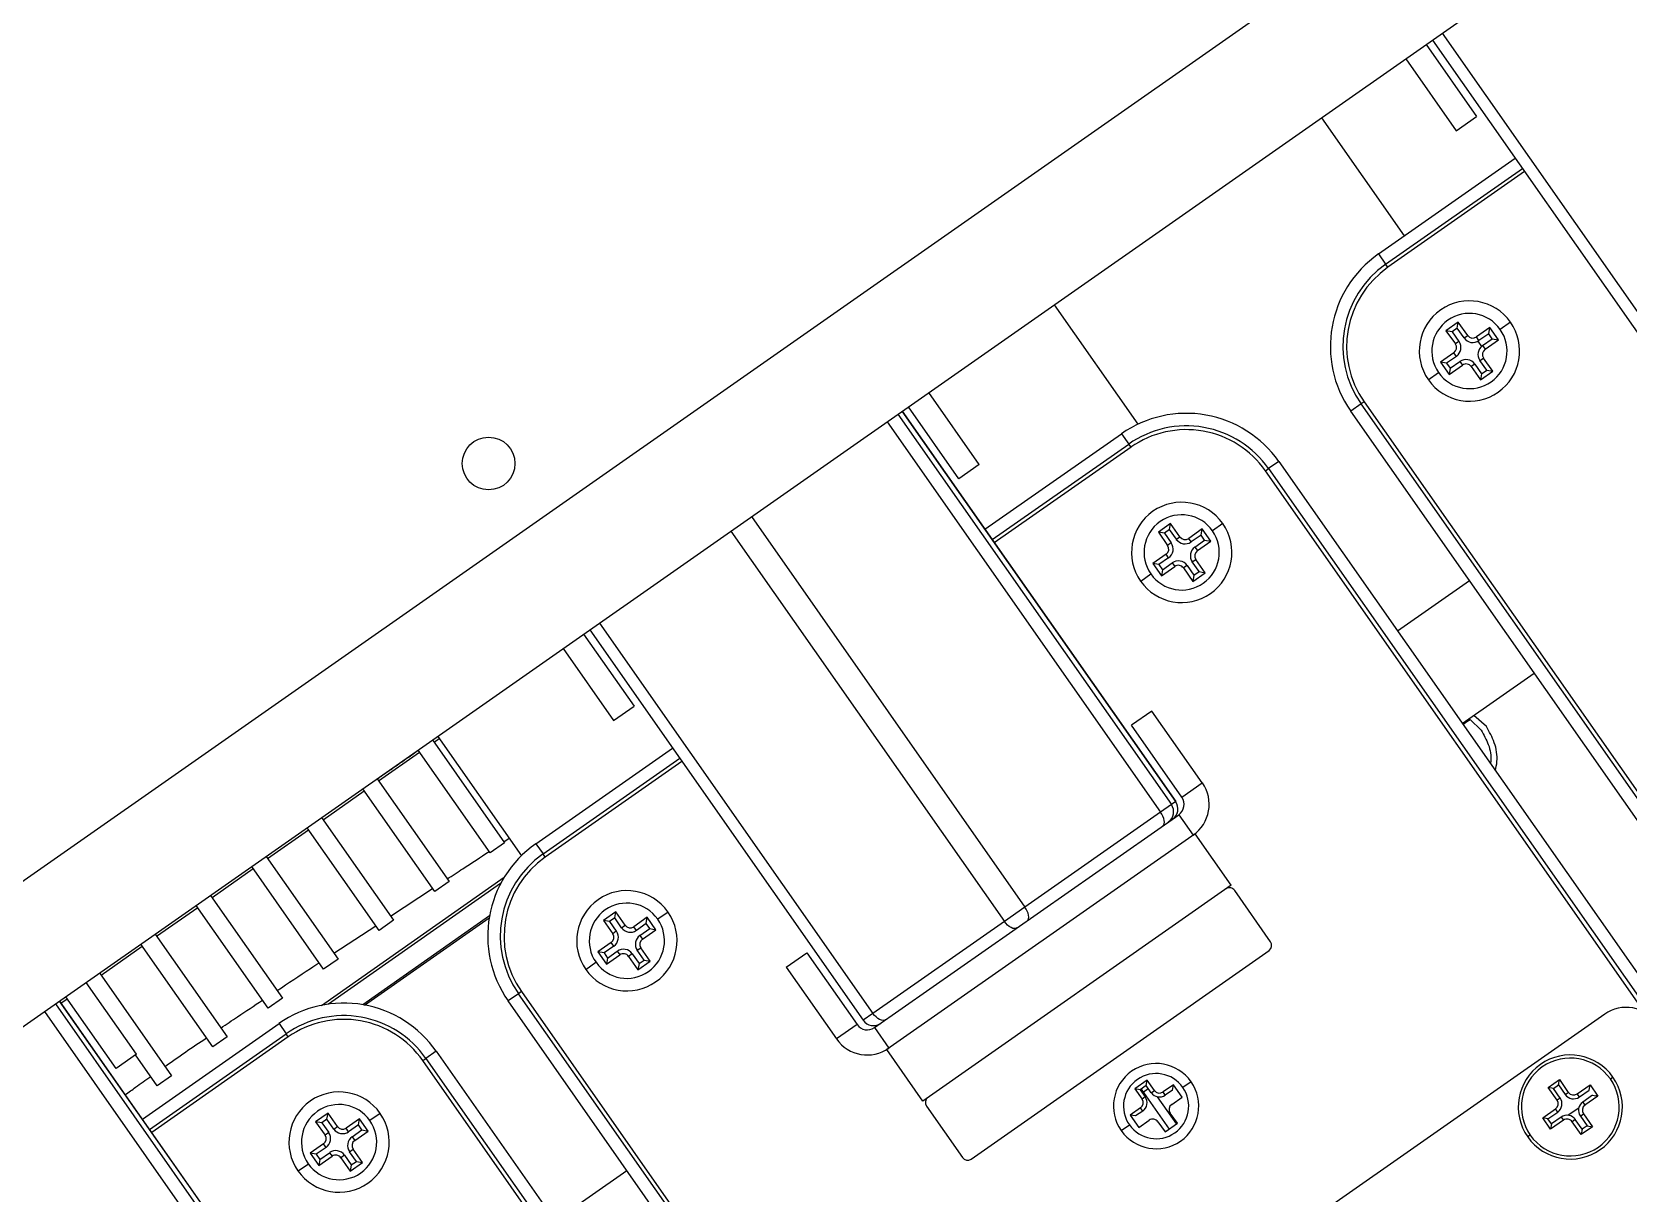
# Model space of a CAD drawing. Header units: millimetres. Extents: x 152904052 to 153933663, y 538271515 to 539240469.
# Drawn here: x 153452132 to 153452259.3, y 538569432.6 to 538569525.2 of the extents above; entities that cross this region are included whole.
import ezdxf

# ---------------------------------------------------------------- set-up
doc = ezdxf.new("R2010")
doc.units = ezdxf.units.MM
doc.layers.add('POWR', color=5, linetype='Continuous')

msp = doc.modelspace()

# ---------------------------------------------------------------- linework, layer by layer
at = {"layer": 'POWR', "color": 7}
for p, q in [((153452337.74, 538569602.02), (153452026.02, 538569383.75)), ((153452042.77, 538569383.88), (153452263.94, 538569538.75)), ((153452243.67, 538569524.55), (153452265.46, 538569493.42)), ((153452244.45, 538569525.1), (153452266.24, 538569493.97)), ((153452243.18, 538569524.21), (153452247.19, 538569518.47)), ((153452241.54, 538569523.06), (153452245.55, 538569517.33)), ((153452234.82, 538569518.36), (153452241.42, 538569508.94)), ((153452245.55, 538569517.33), (153452247.19, 538569518.47)), ((153452239.37, 538569507.5), (153452250.26, 538569515.13)), ((153452239.94, 538569506.68), (153452250.84, 538569514.31)), ((153452251.01, 538569514.07), (153452240.11, 538569506.44)), ((153452239.37, 538569507.5), (153452239.94, 538569506.68)), ((153452240.11, 538569506.44), (153452239.94, 538569506.68)), ((153452213.52, 538569503.44), (153452220.19, 538569493.92)), ((153452245.73, 538569502.07), (153452244.75, 538569501.38)), ((153452245.65, 538569501.58), (153452245.24, 538569501.3)), ((153452245.65, 538569501.58), (153452245.73, 538569502.07)), ((153452246.19, 538569500.81), (153452245.65, 538569501.58)), ((153452246.48, 538569501.01), (153452245.73, 538569502.07)), ((153452248.24, 538569501.63), (153452247.18, 538569500.88)), ((153452248.16, 538569501.14), (153452248.24, 538569501.63)), ((153452248.93, 538569500.65), (153452248.24, 538569501.63)), ((153452249.9, 538569502.06), (153452249.08, 538569501.48)), ((153452244.75, 538569501.38), (153452245.5, 538569500.32)), ((153452245.24, 538569501.3), (153452244.75, 538569501.38)), ((153452245.24, 538569501.3), (153452245.78, 538569500.52)), ((153452245.78, 538569500.52), (153452245.5, 538569500.32)), ((153452246.19, 538569500.81), (153452246.48, 538569501.01)), ((153452247.38, 538569500.6), (153452247.18, 538569500.88)), ((153452247.29, 538569500.54), (153452247.58, 538569500.13)), ((153452248.16, 538569501.14), (153452247.38, 538569500.6)), ((153452247.66, 538569500.19), (153452248.44, 538569500.73)), ((153452247.66, 538569500.19), (153452247.86, 538569499.9)), ((153452247.86, 538569499.9), (153452248.93, 538569500.65)), ((153452248.44, 538569500.73), (153452248.16, 538569501.14)), ((153452248.44, 538569500.73), (153452248.93, 538569500.65)), ((153452245.37, 538569499.62), (153452244.31, 538569498.88)), ((153452245.58, 538569499.33), (153452244.8, 538569498.79)), ((153452245.08, 538569498.38), (153452245.86, 538569498.93)), ((153452245.58, 538569499.33), (153452245.37, 538569499.62)), ((153452245.86, 538569498.93), (153452246.06, 538569498.64)), ((153452247.45, 538569499), (153452247.74, 538569499.2)), ((153452248, 538569498.23), (153452247.45, 538569499)), ((153452248.49, 538569498.14), (153452247.74, 538569499.2)), ((153452243.34, 538569497.47), (153452244.16, 538569498.04)), ((153452244.31, 538569498.88), (153452245, 538569497.89)), ((153452244.8, 538569498.79), (153452244.31, 538569498.88)), ((153452244.8, 538569498.79), (153452245.08, 538569498.38)), ((153452245, 538569497.89), (153452246.06, 538569498.64)), ((153452245.08, 538569498.38), (153452245, 538569497.89)), ((153452247.05, 538569498.72), (153452246.76, 538569498.52)), ((153452246.76, 538569498.52), (153452247.5, 538569497.45)), ((153452247.05, 538569498.72), (153452247.59, 538569497.94)), ((153452247.5, 538569497.45), (153452248.49, 538569498.14)), ((153452247.59, 538569497.94), (153452247.5, 538569497.45)), ((153452247.59, 538569497.94), (153452248, 538569498.23)), ((153452248, 538569498.23), (153452248.49, 538569498.14)), ((153452207.54, 538569490.71), (153452203.53, 538569496.45)), ((153452205.91, 538569489.56), (153452201.89, 538569495.3)), ((153452237.98, 538569495.54), (153452237.16, 538569494.97)), ((153452238.22, 538569495.71), (153452237.98, 538569495.54)), ((153452268.95, 538569451.31), (153452237.98, 538569495.54)), ((153452238.22, 538569495.71), (153452268.45, 538569452.55)), ((153452200.2, 538569494.12), (153452222, 538569462.99)), ((153452201.06, 538569494.72), (153452222.86, 538569463.59)), ((153452223.2, 538569463.83), (153452201.4, 538569494.96)), ((153452201.4, 538569494.96), (153452223.2, 538569463.83)), ((153452269.85, 538569448.28), (153452237.16, 538569494.97)), ((153452208, 538569485.54), (153452218.89, 538569493.16)), ((153452218.89, 538569493.16), (153452219.46, 538569492.34)), ((153452208.57, 538569484.72), (153452219.46, 538569492.34)), ((153452219.64, 538569492.1), (153452208.74, 538569484.47)), ((153452219.64, 538569492.1), (153452219.46, 538569492.34)), ((153452207.54, 538569490.71), (153452205.91, 538569489.56)), ((153452230.36, 538569490.21), (153452230.6, 538569490.38)), ((153452260.58, 538569447.04), (153452230.36, 538569490.21)), ((153452231.42, 538569490.95), (153452230.6, 538569490.38)), ((153452230.6, 538569490.38), (153452261.58, 538569446.15)), ((153452231.42, 538569490.95), (153452264.12, 538569444.26)), ((153452189.39, 538569486.55), (153452211.18, 538569455.42)), ((153452187.75, 538569485.4), (153452209.55, 538569454.27)), ((153452222.8, 538569486.01), (153452221.82, 538569485.32)), ((153452221.82, 538569485.32), (153452222.56, 538569484.26)), ((153452222.3, 538569485.24), (153452221.82, 538569485.32)), ((153452222.71, 538569485.52), (153452222.3, 538569485.24)), ((153452222.3, 538569485.24), (153452222.85, 538569484.46)), ((153452222.71, 538569485.52), (153452222.8, 538569486.01)), ((153452223.26, 538569484.75), (153452222.71, 538569485.52)), ((153452223.54, 538569484.95), (153452222.8, 538569486.01)), ((153452223.26, 538569484.75), (153452223.54, 538569484.95)), ((153452225.31, 538569485.57), (153452224.24, 538569484.82)), ((153452225.22, 538569485.08), (153452224.44, 538569484.54)), ((153452225.22, 538569485.08), (153452225.31, 538569485.57)), ((153452225.5, 538569484.67), (153452225.22, 538569485.08)), ((153452225.99, 538569484.59), (153452225.31, 538569485.57)), ((153452226.96, 538569486), (153452226.14, 538569485.42)), ((153452222.85, 538569484.46), (153452222.56, 538569484.26)), ((153452224.44, 538569484.54), (153452224.24, 538569484.82)), ((153452224.73, 538569484.13), (153452225.5, 538569484.67)), ((153452224.73, 538569484.13), (153452224.93, 538569483.84)), ((153452224.93, 538569483.84), (153452225.99, 538569484.59)), ((153452225.5, 538569484.67), (153452225.99, 538569484.59)), ((153452222.44, 538569483.56), (153452221.37, 538569482.82)), ((153452221.37, 538569482.82), (153452222.06, 538569481.83)), ((153452221.86, 538569482.73), (153452221.37, 538569482.82)), ((153452222.64, 538569483.27), (153452221.86, 538569482.73)), ((153452221.86, 538569482.73), (153452222.15, 538569482.32)), ((153452222.06, 538569481.83), (153452223.13, 538569482.58)), ((153452222.15, 538569482.32), (153452222.92, 538569482.87)), ((153452222.64, 538569483.27), (153452222.44, 538569483.56)), ((153452222.92, 538569482.87), (153452223.13, 538569482.58)), ((153452224.11, 538569482.66), (153452223.82, 538569482.46)), ((153452223.82, 538569482.46), (153452224.57, 538569481.39)), ((153452224.11, 538569482.66), (153452224.65, 538569481.88)), ((153452224.52, 538569482.94), (153452224.81, 538569483.14)), ((153452225.06, 538569482.17), (153452224.52, 538569482.94)), ((153452225.55, 538569482.08), (153452224.81, 538569483.14)), ((153452220.41, 538569481.41), (153452221.23, 538569481.98)), ((153452222.15, 538569482.32), (153452222.06, 538569481.83)), ((153452224.57, 538569481.39), (153452225.55, 538569482.08)), ((153452224.65, 538569481.88), (153452224.57, 538569481.39)), ((153452224.65, 538569481.88), (153452225.06, 538569482.17)), ((153452225.06, 538569482.17), (153452225.55, 538569482.08)), ((153452240.89, 538569477.44), (153452246.62, 538569481.45)), ((153452176.5, 538569477.52), (153452198.29, 538569446.39)), ((153452177.28, 538569478.06), (153452199.07, 538569446.94)), ((153452174.37, 538569476.03), (153452178.38, 538569470.29)), ((153452176, 538569477.17), (153452180.02, 538569471.44)), ((153452246.05, 538569470.06), (153452251.78, 538569474.08)), ((153452178.38, 538569470.29), (153452180.02, 538569471.44)), ((153452221.31, 538569471.05), (153452219.67, 538569469.91)), ((153452225.32, 538569465.32), (153452221.31, 538569471.05)), ((153452223.69, 538569464.17), (153452219.67, 538569469.91)), ((153452246.68, 538569470.38), (153452247.56, 538569469.52)), ((153452247.97, 538569469.81), (153452246.96, 538569470.7)), ((153452163.96, 538569468.74), (153452169.7, 538569460.55)), ((153452164.08, 538569468.58), (153452164.49, 538569468.87)), ((153452164.37, 538569469.03), (153452171.04, 538569459.51)), ((153452159.65, 538569465.48), (153452162.93, 538569467.78)), ((153452168.55, 538569459.75), (153452162.82, 538569467.94)), ((153452172.2, 538569460.47), (153452183.09, 538569468.1)), ((153452172.77, 538569459.65), (153452183.66, 538569467.28)), ((153452183.84, 538569467.03), (153452172.94, 538569459.4)), ((153452155.23, 538569462.38), (153452158.51, 538569464.68)), ((153452164.13, 538569456.65), (153452158.39, 538569464.84)), ((153452159.54, 538569465.65), (153452165.28, 538569457.45)), ((153452223.69, 538569464.17), (153452225.32, 538569465.32)), ((153452222.86, 538569463.59), (153452222, 538569462.99)), ((153452223.2, 538569463.83), (153452222.86, 538569463.59)), ((153452223.2, 538569463.83), (153452223.2, 538569463.83)), ((153452155.12, 538569462.55), (153452160.85, 538569454.36)), ((153452199.19, 538569445.8), (153452223.44, 538569462.78)), ((153452222, 538569462.99), (153452211.18, 538569455.42)), ((153452223.44, 538569462.78), (153452224.59, 538569461.14)), ((153452150.81, 538569459.29), (153452154.08, 538569461.58)), ((153452159.71, 538569453.55), (153452153.97, 538569461.74)), ((153452169.65, 538569460.62), (153452170.07, 538569460.9)), ((153452224.75, 538569461.25), (153452200.18, 538569444.05)), ((153452227.62, 538569457.16), (153452224.75, 538569461.25)), ((153452169.7, 538569460.55), (153452168.55, 538569459.75)), ((153452172.2, 538569460.47), (153452172.77, 538569459.65)), ((153452172.94, 538569459.4), (153452172.77, 538569459.65)), ((153452146.38, 538569456.19), (153452149.66, 538569458.48)), ((153452155.28, 538569450.46), (153452149.55, 538569458.65)), ((153452150.69, 538569459.45), (153452156.43, 538569451.26)), ((153452155.1, 538569447.58), (153452169.68, 538569457.79)), ((153452169.39, 538569457.29), (153452155.67, 538569447.68)), ((153452165.28, 538569457.45), (153452164.13, 538569456.65)), ((153452227.62, 538569457.16), (153452203.04, 538569439.95)), ((153452146.27, 538569456.35), (153452152.01, 538569448.16)), ((153452160.61, 538569454.7), (153452163.96, 538569456.89)), ((153452230.77, 538569452.65), (153452227.91, 538569456.75)), ((153452141.96, 538569453.09), (153452145.24, 538569455.39)), ((153452150.86, 538569447.36), (153452145.12, 538569455.55)), ((153452168.51, 538569454.71), (153452158.39, 538569447.63)), ((153452158.53, 538569447.6), (153452168.48, 538569454.57)), ((153452178.56, 538569455.04), (153452177.58, 538569454.35)), ((153452178.48, 538569454.55), (153452178.07, 538569454.26)), ((153452178.48, 538569454.55), (153452178.56, 538569455.04)), ((153452179.02, 538569453.77), (153452178.48, 538569454.55)), ((153452179.31, 538569453.97), (153452178.56, 538569455.04)), ((153452181.07, 538569454.6), (153452180.01, 538569453.85)), ((153452180.98, 538569454.11), (153452181.07, 538569454.6)), ((153452181.76, 538569453.61), (153452181.07, 538569454.6)), ((153452182.73, 538569455.02), (153452181.91, 538569454.45)), ((153452211.18, 538569455.42), (153452209.55, 538569454.27)), ((153452141.85, 538569453.26), (153452147.58, 538569445.06)), ((153452156.09, 538569451.74), (153452159.44, 538569453.93)), ((153452160.85, 538569454.36), (153452159.71, 538569453.55)), ((153452177.58, 538569454.35), (153452178.33, 538569453.29)), ((153452178.07, 538569454.26), (153452177.58, 538569454.35)), ((153452178.07, 538569454.26), (153452178.61, 538569453.49)), ((153452178.61, 538569453.49), (153452178.33, 538569453.29)), ((153452179.02, 538569453.77), (153452179.31, 538569453.97)), ((153452180.21, 538569453.56), (153452180.01, 538569453.85)), ((153452180.98, 538569454.11), (153452180.21, 538569453.56)), ((153452180.49, 538569453.16), (153452181.27, 538569453.7)), ((153452180.49, 538569453.16), (153452180.69, 538569452.87)), ((153452180.69, 538569452.87), (153452181.76, 538569453.61)), ((153452181.27, 538569453.7), (153452180.98, 538569454.11)), ((153452181.27, 538569453.7), (153452181.76, 538569453.61)), ((153452209.55, 538569454.27), (153452199.07, 538569446.94)), ((153452137.54, 538569449.99), (153452140.81, 538569452.29)), ((153452146.44, 538569444.26), (153452140.7, 538569452.45)), ((153452178.2, 538569452.59), (153452177.14, 538569451.84)), ((153452177.14, 538569451.84), (153452177.83, 538569450.86)), ((153452177.63, 538569451.76), (153452177.14, 538569451.84)), ((153452178.41, 538569452.3), (153452177.63, 538569451.76)), ((153452177.91, 538569451.35), (153452178.69, 538569451.89)), ((153452178.41, 538569452.3), (153452178.2, 538569452.59)), ((153452178.69, 538569451.89), (153452178.89, 538569451.61)), ((153452180.28, 538569451.97), (153452180.57, 538569452.17)), ((153452180.83, 538569451.19), (153452180.28, 538569451.97)), ((153452181.32, 538569451.11), (153452180.57, 538569452.17)), ((153452206.9, 538569435.32), (153452230.65, 538569451.96)), ((153452156.43, 538569451.26), (153452155.28, 538569450.46)), ((153452176.17, 538569450.43), (153452176.99, 538569451.01)), ((153452177.63, 538569451.76), (153452177.91, 538569451.35)), ((153452177.83, 538569450.86), (153452178.89, 538569451.61)), ((153452177.91, 538569451.35), (153452177.83, 538569450.86)), ((153452179.88, 538569451.68), (153452179.59, 538569451.48)), ((153452179.59, 538569451.48), (153452180.33, 538569450.42)), ((153452179.88, 538569451.68), (153452180.42, 538569450.91)), ((153452180.33, 538569450.42), (153452181.32, 538569451.11)), ((153452180.42, 538569450.91), (153452180.33, 538569450.42)), ((153452180.42, 538569450.91), (153452180.83, 538569451.19)), ((153452180.83, 538569451.19), (153452181.32, 538569451.11)), ((153452192.15, 538569450.63), (153452193.79, 538569451.78)), ((153452192.15, 538569450.63), (153452196.16, 538569444.9)), ((153452193.79, 538569451.78), (153452197.8, 538569446.05)), ((153452140.37, 538569443.68), (153452136.36, 538569449.41)), ((153452137.42, 538569450.16), (153452143.16, 538569441.97)), ((153452134.34, 538569447.76), (153452134.83, 538569448.1)), ((153452138.73, 538569442.53), (153452134.72, 538569448.27)), ((153452152.01, 538569448.16), (153452150.86, 538569447.36)), ((153452170.81, 538569448.51), (153452169.99, 538569447.93)), ((153452171.05, 538569448.68), (153452170.81, 538569448.51)), ((153452201.78, 538569404.27), (153452170.81, 538569448.51)), ((153452171.05, 538569448.68), (153452201.28, 538569405.52)), ((153452133.03, 538569447.08), (153452154.83, 538569415.96)), ((153452133.89, 538569447.69), (153452155.69, 538569416.56)), ((153452156.03, 538569416.79), (153452134.23, 538569447.92)), ((153452134.23, 538569447.92), (153452156.02, 538569416.79)), ((153452202.68, 538569401.24), (153452169.99, 538569447.93)), ((153452199.07, 538569446.94), (153452198.29, 538569446.39)), ((153452257.4, 538569446.88), (153452202.52, 538569408.45)), ((153452140.83, 538569438.5), (153452151.72, 538569446.13)), ((153452151.72, 538569446.13), (153452152.29, 538569445.31)), ((153452197.8, 538569446.05), (153452196.16, 538569444.9)), ((153452199.19, 538569445.8), (153452200.34, 538569444.16)), ((153452141.4, 538569437.68), (153452152.29, 538569445.31)), ((153452152.46, 538569445.06), (153452141.57, 538569437.44)), ((153452147.58, 538569445.06), (153452146.44, 538569444.26)), ((153452152.46, 538569445.06), (153452152.29, 538569445.31)), ((153452140.37, 538569443.68), (153452138.73, 538569442.53)), ((153452142.01, 538569441.16), (153452140.29, 538569443.62)), ((153452163.19, 538569443.17), (153452163.43, 538569443.35)), ((153452193.41, 538569400.01), (153452163.19, 538569443.17)), ((153452164.25, 538569443.92), (153452163.43, 538569443.35)), ((153452163.43, 538569443.35), (153452194.41, 538569399.11)), ((153452164.25, 538569443.92), (153452196.95, 538569397.23)), ((153452203.04, 538569439.95), (153452200.18, 538569444.05)), ((153452143.16, 538569441.97), (153452142.01, 538569441.16)), ((153452252.89, 538569441.04), (153452253.79, 538569441.67)), ((153452253.71, 538569441.24), (153452253.79, 538569441.67)), ((153452253.79, 538569441.67), (153452254.5, 538569440.64)), ((153452257.85, 538569441.7), (153452258.06, 538569441.85)), ((153452220.93, 538569441.61), (153452219.95, 538569440.92)), ((153452219.95, 538569440.92), (153452220.52, 538569440.1)), ((153452220.37, 538569440.85), (153452219.95, 538569440.92)), ((153452220.85, 538569441.18), (153452220.37, 538569440.85)), ((153452220.37, 538569440.85), (153452220.77, 538569440.28)), ((153452220.45, 538569440.9), (153452222.68, 538569437.71)), ((153452220.62, 538569440.66), (153452221.02, 538569440.94)), ((153452220.85, 538569441.18), (153452220.93, 538569441.61)), ((153452221.25, 538569440.61), (153452220.85, 538569441.18)), ((153452221.5, 538569440.79), (153452220.93, 538569441.61)), ((153452221.25, 538569440.61), (153452221.5, 538569440.79)), ((153452223.02, 538569441.24), (153452222.2, 538569440.67)), ((153452222.37, 538569440.42), (153452222.2, 538569440.67)), ((153452222.94, 538569440.81), (153452222.37, 538569440.42)), ((153452222.94, 538569440.81), (153452223.02, 538569441.24)), ((153452223.71, 538569440.26), (153452223.02, 538569441.24)), ((153452224.43, 538569441.49), (153452223.77, 538569441.04)), ((153452253.6, 538569440.01), (153452252.89, 538569441.04)), ((153452253.31, 538569440.96), (153452252.89, 538569441.04)), ((153452253.31, 538569440.96), (153452253.71, 538569441.24)), ((153452253.86, 538569440.19), (153452253.31, 538569440.96)), ((153452253.71, 538569441.24), (153452254.25, 538569440.47)), ((153452254.25, 538569440.47), (153452254.5, 538569440.64)), ((153452255.2, 538569440.52), (153452256.23, 538569441.24)), ((153452255.38, 538569440.27), (153452255.2, 538569440.52)), ((153452255.38, 538569440.27), (153452256.15, 538569440.81)), ((153452256.43, 538569440.41), (153452255.66, 538569439.87)), ((153452256.15, 538569440.81), (153452256.23, 538569441.24)), ((153452256.23, 538569441.24), (153452256.86, 538569440.34)), ((153452256.43, 538569440.41), (153452256.86, 538569440.34)), ((153452256.8, 538569440.42), (153452256.72, 538569440.36)), ((153452203.33, 538569439.54), (153452206.2, 538569435.45)), ((153452220.4, 538569439.41), (153452219.58, 538569438.83)), ((153452220.57, 538569439.15), (153452220, 538569438.76)), ((153452220.57, 538569439.15), (153452220.4, 538569439.41)), ((153452220.77, 538569440.28), (153452220.52, 538569440.1)), ((153452221.73, 538569440.29), (153452223.26, 538569438.11)), ((153452222.89, 538569439.68), (153452223.71, 538569440.26)), ((153452252.46, 538569438.6), (153452253.48, 538569439.32)), ((153452253.66, 538569439.06), (153452253.48, 538569439.32)), ((153452253.86, 538569440.19), (153452253.6, 538569440.01)), ((153452255.33, 538569439.39), (153452254.5, 538569438.81)), ((153452255.66, 538569439.87), (153452255.83, 538569439.62)), ((153452256.86, 538569440.34), (153452255.83, 538569439.62)), ((153452155.63, 538569438.98), (153452154.64, 538569438.29)), ((153452155.13, 538569438.2), (153452154.64, 538569438.29)), ((153452154.64, 538569438.29), (153452155.39, 538569437.23)), ((153452155.54, 538569438.49), (153452155.13, 538569438.2)), ((153452155.13, 538569438.2), (153452155.68, 538569437.43)), ((153452155.54, 538569438.49), (153452155.63, 538569438.98)), ((153452156.09, 538569437.71), (153452155.54, 538569438.49)), ((153452156.37, 538569437.91), (153452155.63, 538569438.98)), ((153452156.09, 538569437.71), (153452156.37, 538569437.91)), ((153452158.13, 538569438.54), (153452157.07, 538569437.79)), ((153452158.05, 538569438.05), (153452157.27, 538569437.5)), ((153452158.05, 538569438.05), (153452158.13, 538569438.54)), ((153452158.33, 538569437.64), (153452158.05, 538569438.05)), ((153452158.82, 538569437.55), (153452158.13, 538569438.54)), ((153452159.79, 538569438.96), (153452158.97, 538569438.39)), ((153452218.86, 538569437.59), (153452219.51, 538569438.05)), ((153452219.58, 538569438.83), (153452220.27, 538569437.85)), ((153452220, 538569438.76), (153452219.58, 538569438.83)), ((153452220.27, 538569437.85), (153452221.08, 538569438.42)), ((153452221.78, 538569438.3), (153452222.35, 538569437.48)), ((153452222.35, 538569437.48), (153452223.34, 538569438.17)), ((153452223.34, 538569438.17), (153452222.76, 538569438.99)), ((153452253.09, 538569437.7), (153452252.46, 538569438.6)), ((153452252.88, 538569438.52), (153452252.46, 538569438.6)), ((153452252.88, 538569438.52), (153452253.66, 538569439.06)), ((153452253.16, 538569438.13), (153452252.88, 538569438.52)), ((153452254.11, 538569438.41), (153452253.09, 538569437.7)), ((153452253.16, 538569438.13), (153452253.09, 538569437.7)), ((153452253.94, 538569438.67), (153452253.16, 538569438.13)), ((153452253.94, 538569438.67), (153452254.11, 538569438.41)), ((153452255.06, 538569438.47), (153452254.81, 538569438.29)), ((153452255.53, 538569437.27), (153452254.81, 538569438.29)), ((153452255.6, 538569437.7), (153452255.06, 538569438.47)), ((153452255.46, 538569438.75), (153452255.71, 538569438.92)), ((153452255.46, 538569438.75), (153452256, 538569437.97)), ((153452256.43, 538569437.9), (153452255.53, 538569437.27)), ((153452256, 538569437.97), (153452255.6, 538569437.7)), ((153452255.71, 538569438.92), (153452256.43, 538569437.9)), ((153452256, 538569437.97), (153452256.43, 538569437.9)), ((153452155.68, 538569437.43), (153452155.39, 538569437.23)), ((153452157.27, 538569437.5), (153452157.07, 538569437.79)), ((153452157.56, 538569437.1), (153452158.33, 538569437.64)), ((153452157.56, 538569437.1), (153452157.76, 538569436.81)), ((153452157.76, 538569436.81), (153452158.82, 538569437.55)), ((153452158.33, 538569437.64), (153452158.82, 538569437.55)), ((153452251.46, 538569437.23), (153452251.26, 538569437.09)), ((153452255.6, 538569437.7), (153452255.53, 538569437.27)), ((153452155.27, 538569436.53), (153452154.2, 538569435.78)), ((153452154.69, 538569435.7), (153452154.2, 538569435.78)), ((153452154.2, 538569435.78), (153452154.89, 538569434.8)), ((153452155.47, 538569436.24), (153452154.69, 538569435.7)), ((153452154.69, 538569435.7), (153452154.98, 538569435.29)), ((153452154.89, 538569434.8), (153452155.96, 538569435.55)), ((153452154.98, 538569435.29), (153452154.89, 538569434.8)), ((153452154.98, 538569435.29), (153452155.75, 538569435.83)), ((153452155.47, 538569436.24), (153452155.27, 538569436.53)), ((153452155.75, 538569435.83), (153452155.96, 538569435.55)), ((153452156.94, 538569435.62), (153452156.65, 538569435.42)), ((153452156.65, 538569435.42), (153452157.4, 538569434.36)), ((153452156.94, 538569435.62), (153452157.48, 538569434.85)), ((153452157.35, 538569435.91), (153452157.64, 538569436.11)), ((153452157.89, 538569435.13), (153452157.35, 538569435.91)), ((153452158.38, 538569435.05), (153452157.64, 538569436.11)), ((153452153.24, 538569434.37), (153452154.06, 538569434.95)), ((153452157.4, 538569434.36), (153452158.38, 538569435.05)), ((153452157.48, 538569434.85), (153452157.4, 538569434.36)), ((153452157.48, 538569434.85), (153452157.89, 538569435.13)), ((153452157.89, 538569435.13), (153452158.38, 538569435.05)), ((153452173.72, 538569430.4), (153452179.45, 538569434.42))]:
    msp.add_line(p, q, dxfattribs=at)
at = {"layer": 'POWR', "color": 7, "flags": 128}
for points in [[(153452222.18, 538569461.9), (153452222.25, 538569461.97), (153452222.29, 538569462.06), (153452222.3, 538569462.19), (153452222.29, 538569462.33), (153452222.25, 538569462.49), (153452222.19, 538569462.66), (153452222.1, 538569462.82), (153452222, 538569462.99)], [(153452211.37, 538569454.33), (153452211.43, 538569454.39), (153452211.47, 538569454.49), (153452211.49, 538569454.62), (153452211.48, 538569454.76), (153452211.44, 538569454.92), (153452211.37, 538569455.08), (153452211.29, 538569455.25), (153452211.18, 538569455.42)], [(153452210.55, 538569453.75), (153452210.45, 538569453.71), (153452210.34, 538569453.7), (153452210.21, 538569453.72), (153452210.08, 538569453.78), (153452209.94, 538569453.87), (153452209.8, 538569453.98), (153452209.67, 538569454.12), (153452209.55, 538569454.27)], [(153452200.07, 538569446.42), (153452199.98, 538569446.37), (153452199.87, 538569446.36), (153452199.74, 538569446.39), (153452199.6, 538569446.44), (153452199.46, 538569446.53), (153452199.32, 538569446.65), (153452199.19, 538569446.78), (153452199.07, 538569446.94)]]:
    msp.add_lwpolyline(points, dxfattribs=at)
at = {"layer": 'POWR', "color": 7}
msp.add_circle((153452168.43, 538569490.79), 2.1, dxfattribs=at)
for centre, radius, start, end in [((153452244.53, 538569500.13), 9, 125, 215), ((153452244.53, 538569500.13), 8, 125, 215), ((153452244.53, 538569500.13), 7.7, 125, 215), ((153452246.62, 538569499.76), 4, 35, 215), ((153452246.62, 538569499.76), 3, 35, 215), ((153452246.62, 538569499.76), 4, 215, 35), ((153452246.62, 538569499.76), 3, 215, 35), ((153452245.09, 538569500.03), 0.5, 305, 35), ((153452245.09, 538569500.03), 0.851, 305, 35), ((153452246.89, 538569501.29), 0.851, 215, 305), ((153452246.89, 538569501.29), 0.5, 215, 305), ((153452248.15, 538569499.49), 0.851, 125, 215), ((153452246.35, 538569498.23), 0.851, 35, 125), ((153452248.15, 538569499.49), 0.5, 125, 215), ((153452246.35, 538569498.23), 0.5, 35, 125), ((153452224.05, 538569485.79), 9, 35, 125), ((153452224.05, 538569485.79), 8, 35, 125), ((153452224.05, 538569485.79), 7.7, 35, 125), ((153452223.68, 538569483.7), 4, 35, 215), ((153452223.68, 538569483.7), 3, 35, 215), ((153452223.68, 538569483.7), 4, 215, 35), ((153452223.68, 538569483.7), 3, 215, 35), ((153452223.95, 538569485.23), 0.5, 215, 305), ((153452222.15, 538569483.97), 0.5, 305, 35), ((153452222.15, 538569483.97), 0.851, 305, 35), ((153452223.95, 538569485.23), 0.851, 215, 305), ((153452225.22, 538569483.43), 0.851, 125, 215), ((153452225.22, 538569483.43), 0.5, 125, 215), ((153452223.41, 538569482.17), 0.851, 35, 125), ((153452223.41, 538569482.17), 0.5, 35, 125), ((153452222.87, 538569463.6), 3, 305, 35), ((153452222.04, 538569463.02), 1, 305.0109, 35.0109), ((153452222.38, 538569463.25), 1, 305, 35), ((153452222.38, 538569463.25), 1, 305.0109, 35.0109), ((153452222.87, 538569463.6), 1, 305, 35), ((153452177.36, 538569453.1), 9, 125, 215), ((153452177.36, 538569453.1), 8, 125, 215), ((153452177.36, 538569453.1), 7.7, 125, 215), ((153452227.5, 538569456.46), 0.5, 35, 125), ((153452179.45, 538569452.73), 4, 35, 215), ((153452179.45, 538569452.73), 3, 35, 215), ((153452179.45, 538569452.73), 4, 215, 35), ((153452179.45, 538569452.73), 3, 215, 35), ((153452177.92, 538569453), 0.5, 305, 35), ((153452177.92, 538569453), 0.851, 305, 35), ((153452179.72, 538569454.26), 0.851, 215, 305), ((153452179.72, 538569454.26), 0.5, 215, 305), ((153452180.98, 538569452.46), 0.851, 125, 215), ((153452179.18, 538569451.2), 0.851, 35, 125), ((153452180.98, 538569452.46), 0.5, 125, 215), ((153452230.36, 538569452.37), 0.5, 305, 35), ((153452179.18, 538569451.2), 0.5, 35, 125), ((153452156.88, 538569438.76), 9, 35, 125), ((153452156.88, 538569438.76), 8, 35, 125), ((153452259.12, 538569444.42), 3, 35, 125), ((153452156.88, 538569438.76), 7.7, 35, 125), ((153452198.62, 538569446.62), 1, 215, 305), ((153452199.11, 538569446.96), 1, 215, 305), ((153452198.62, 538569446.62), 3, 215, 305), ((153452221.64, 538569439.54), 3.4, 35, 215), ((153452254.66, 538569439.47), 4.15, 35, 215), ((153452254.66, 538569439.47), 3.9, 35, 215), ((153452221.64, 538569439.54), 2.6, 35, 215), ((153452254.66, 538569439.47), 4.15, 215, 35), ((153452254.66, 538569439.47), 3.9, 215, 35), ((153452156.51, 538569436.67), 4, 35, 215), ((153452221.64, 538569439.54), 3.4, 215, 35), ((153452221.64, 538569439.54), 2.6, 215, 35), ((153452221.91, 538569441.08), 0.807, 215, 305), ((153452221.91, 538569441.08), 0.5, 215, 305), ((153452254.91, 538569440.93), 0.807, 215, 305), ((153452254.91, 538569440.93), 0.5, 215, 305), ((153452156.51, 538569436.67), 3, 35, 215), ((153452203.74, 538569439.83), 0.5, 125, 215), ((153452220.11, 538569439.81), 0.5, 305, 35), ((153452220.11, 538569439.81), 0.807, 305, 35), ((153452223.17, 538569439.27), 0.5, 125, 215), ((153452253.19, 538569439.73), 0.5, 305, 35), ((153452253.19, 538569439.73), 0.807, 305, 35), ((153452256.12, 538569439.21), 0.807, 125, 215), ((153452256.12, 538569439.21), 0.5, 125, 215), ((153452156.51, 538569436.67), 4, 215, 35), ((153452156.51, 538569436.67), 3, 215, 35), ((153452156.78, 538569438.2), 0.5, 215, 305), ((153452221.37, 538569438.01), 0.5, 35, 125), ((153452254.4, 538569438.01), 0.807, 35, 125), ((153452254.4, 538569438.01), 0.5, 35, 125), ((153452154.98, 538569436.94), 0.5, 305, 35), ((153452154.98, 538569436.94), 0.851, 305, 35), ((153452156.78, 538569438.2), 0.851, 215, 305), ((153452158.04, 538569436.4), 0.851, 125, 215), ((153452158.04, 538569436.4), 0.5, 125, 215), ((153452156.24, 538569435.14), 0.851, 35, 125), ((153452156.24, 538569435.14), 0.5, 35, 125), ((153452206.61, 538569435.73), 0.5, 215, 305)]:
    msp.add_arc(centre, radius, start, end, dxfattribs=at)
for points, knots in [([(153452246.11, 538569469.98), (153452246.14, 538569470.01), (153452246.26, 538569470.09), (153452246.5, 538569470.26), (153452246.68, 538569470.38)], [0, 0, 0, 0, 0.259781, 1, 1, 1, 1]), ([(153452248.68, 538569466.3), (153452248.74, 538569466.54), (153452248.9, 538569467.27), (153452248.69, 538569468.54), (153452248.2, 538569469.39), (153452247.97, 538569469.81)], [0, 0, 0, 0, 0.198437, 0.60934, 1, 1, 1, 1]), ([(153452247.56, 538569469.52), (153452247.76, 538569469.15), (153452248.19, 538569468.39), (153452248.39, 538569467.42), (153452248.3, 538569466.93), (153452248.29, 538569466.87)], [0, 0, 0, 0, 0.459005, 0.941794, 1, 1, 1, 1]), ([(153452162.83, 538569467.92), (153452162.55, 538569467.71), (153452161.89, 538569467.24), (153452160.99, 538569466.61), (153452160.31, 538569466.14), (153452159.98, 538569465.92), (153452159.87, 538569465.85), (153452159.84, 538569465.82), (153452159.83, 538569465.82)], [0, 0, 0, 0, 0.286105, 0.661036, 0.899005, 0.966626, 0.987595, 1, 1, 1, 1]), ([(153452159.83, 538569465.82), (153452159.75, 538569465.75), (153452159.66, 538569465.68), (153452159.57, 538569465.63), (153452159.56, 538569465.62), (153452159.56, 538569465.62)], [0, 0, 0, 0, 0.905989, 0.983144, 1, 1, 1, 1]), ([(153452165.13, 538569457.66), (153452165.55, 538569457.93), (153452166.66, 538569458.66), (153452167.78, 538569459.39), (153452168.48, 538569459.85)], [0, 0, 0, 0, 0.373568, 1, 1, 1, 1]), ([(153452151.58, 538569448.77), (153452152.46, 538569449.35), (153452153.55, 538569450.08), (153452154.69, 538569450.83), (153452154.92, 538569450.97)], [0, 0, 0, 0, 0.79895, 1, 1, 1, 1]), ([(153452147.09, 538569445.77), (153452147.53, 538569446.07), (153452148.61, 538569446.81), (153452149.74, 538569447.55), (153452150.41, 538569448)], [0, 0, 0, 0, 0.408579, 1, 1, 1, 1]), ([(153452142.64, 538569442.71), (153452143.17, 538569443.09), (153452144.23, 538569443.84), (153452145.37, 538569444.61), (153452145.93, 538569444.98)], [0, 0, 0, 0, 0.503739, 1, 1, 1, 1]), ([(153452139.47, 538569440.44), (153452139.74, 538569440.65), (153452140.38, 538569441.13), (153452141.09, 538569441.62), (153452141.49, 538569441.9)], [0, 0, 0, 0, 0.419591, 1, 1, 1, 1])]:
    msp.add_open_spline(points, degree=3, knots=knots, dxfattribs=at)

doc.saveas('drawing.dxf')
